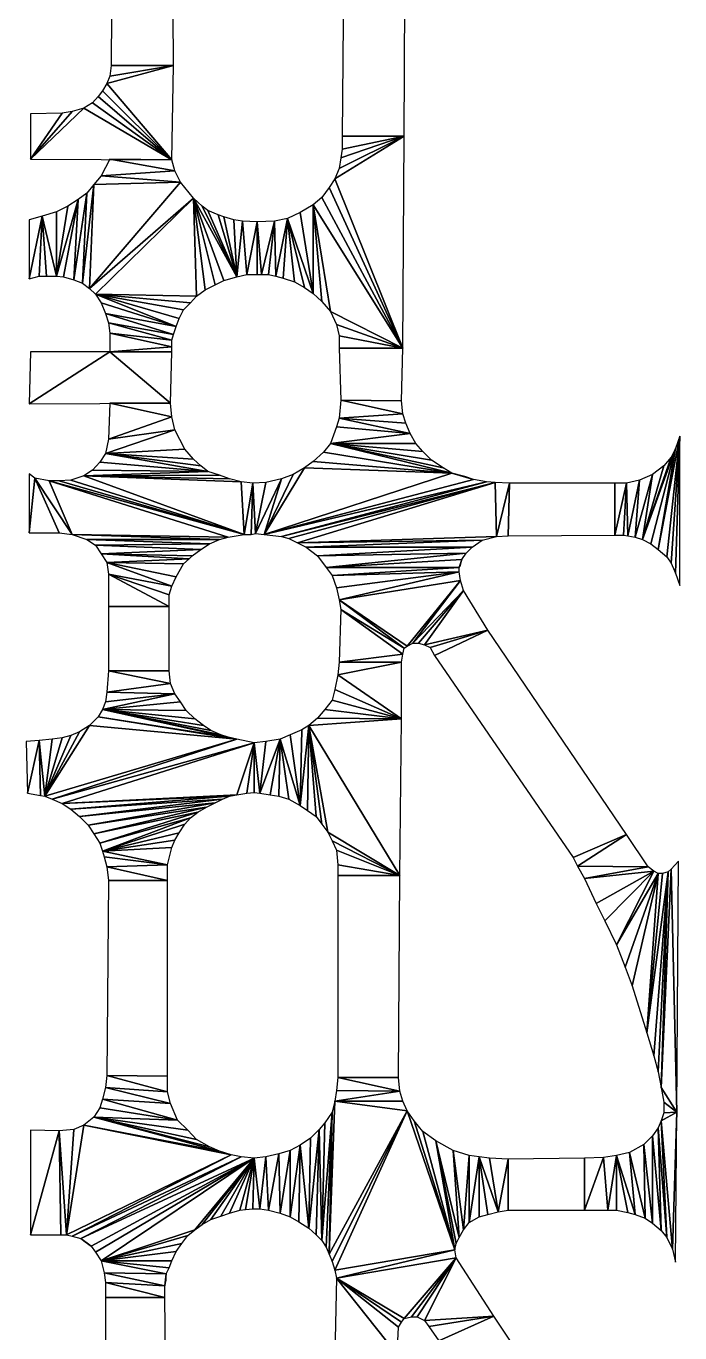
# Model space of a CAD drawing. Extents: x -35426929 to -35396731, y 11996534 to 12011444.
# Drawn here: x -35408964 to -35407703, y 12005783 to 12008304 of the extents above; entities that cross this region are included whole.
import ezdxf

# ---------------------------------------------------------------- set-up
doc = ezdxf.new("R2010")
doc.units = 0

msp = doc.modelspace()

# ---------------------------------------------------------------- linework, layer by layer
at = {"layer": 'mg_to_dxf', "color": 52}
for points in [[(-35408796.7, 12008749), (-35408799.48, 12008228.38), (-35408679.77, 12008228.38), (-35408682.55, 12008749)], [(-35408348.46, 12008757.35), (-35408354.03, 12008091.96), (-35408234.32, 12008091.96), (-35408231.53, 12008754.57)], [(-35408807.84, 12008193.58), (-35408807.84, 12008193.58), (-35408679.77, 12008228.38), (-35408802.27, 12008207.5)], [(-35408682.55, 12008046.02), (-35408682.55, 12008046.02), (-35408679.77, 12008228.38), (-35408807.84, 12008193.58)], [(-35408802.27, 12008207.5), (-35408802.27, 12008207.5), (-35408679.77, 12008228.38), (-35408799.48, 12008228.38)], [(-35408682.55, 12008046.02), (-35408682.55, 12008046.02), (-35408807.84, 12008193.58), (-35408816.19, 12008179.65)], [(-35408682.55, 12008046.02), (-35408682.55, 12008046.02), (-35408824.54, 12008168.52), (-35408835.68, 12008155.99)], [(-35408682.55, 12008046.02), (-35408682.55, 12008046.02), (-35408816.19, 12008179.65), (-35408824.54, 12008168.52)], [(-35408955.39, 12008047.41), (-35408955.39, 12008047.41), (-35408682.55, 12008046.02), (-35408852.38, 12008146.25)], [(-35408955.39, 12008047.41), (-35408955.39, 12008047.41), (-35408852.38, 12008146.25), (-35408874.65, 12008139.29)], [(-35408852.38, 12008146.25), (-35408852.38, 12008146.25), (-35408682.55, 12008046.02), (-35408835.68, 12008155.99)], [(-35408894.14, 12008136.5), (-35408894.14, 12008136.5), (-35408955.39, 12008047.41), (-35408874.65, 12008139.29)], [(-35408894.14, 12008136.5), (-35408894.14, 12008136.5), (-35408955.39, 12008135.11), (-35408955.39, 12008047.41)], [(-35408367.95, 12008009.83), (-35408367.95, 12008009.83), (-35408234.32, 12008091.96), (-35408359.6, 12008029.31)], [(-35408237.1, 12007682.7), (-35408237.1, 12007682.7), (-35408234.32, 12008091.96), (-35408367.95, 12008009.83)], [(-35408359.6, 12008029.31), (-35408359.6, 12008029.31), (-35408234.32, 12008091.96), (-35408356.82, 12008050.2)], [(-35408356.82, 12008050.2), (-35408356.82, 12008050.2), (-35408234.32, 12008091.96), (-35408354.03, 12008066.9)], [(-35408354.03, 12008066.9), (-35408354.03, 12008066.9), (-35408234.32, 12008091.96), (-35408354.03, 12008091.96)], [(-35408676.98, 12008025.14), (-35408676.98, 12008025.14), (-35408802.27, 12008047.41), (-35408818.97, 12008015.39)], [(-35408676.98, 12008025.14), (-35408676.98, 12008025.14), (-35408682.55, 12008046.02), (-35408802.27, 12008047.41)], [(-35408665.85, 12008002.87), (-35408665.85, 12008002.87), (-35408676.98, 12008025.14), (-35408818.97, 12008015.39)], [(-35408846.81, 12007981.99), (-35408846.81, 12007981.99), (-35408855.17, 12007807.98), (-35408832.89, 12007998.69)], [(-35408855.17, 12007807.98), (-35408855.17, 12007807.98), (-35408841.25, 12007798.24), (-35408832.89, 12007998.69)], [(-35408841.25, 12007798.24), (-35408841.25, 12007798.24), (-35408665.85, 12008002.87), (-35408832.89, 12007998.69)], [(-35408841.25, 12007798.24), (-35408841.25, 12007798.24), (-35408640.79, 12007972.24), (-35408665.85, 12008002.87)], [(-35408832.89, 12007998.69), (-35408832.89, 12007998.69), (-35408665.85, 12008002.87), (-35408818.97, 12008015.39)], [(-35408237.1, 12007682.7), (-35408237.1, 12007682.7), (-35408379.09, 12007993.12), (-35408393.01, 12007973.63)], [(-35408237.1, 12007682.7), (-35408237.1, 12007682.7), (-35408367.95, 12008009.83), (-35408379.09, 12007993.12)], [(-35408905.28, 12007821.9), (-35408905.28, 12007821.9), (-35408891.36, 12007820.51), (-35408863.52, 12007969.46)], [(-35408905.28, 12007821.9), (-35408905.28, 12007821.9), (-35408863.52, 12007969.46), (-35408883.01, 12007956.93)], [(-35408891.36, 12007820.51), (-35408891.36, 12007820.51), (-35408871.87, 12007814.94), (-35408863.52, 12007969.46)], [(-35408863.52, 12007969.46), (-35408863.52, 12007969.46), (-35408871.87, 12007814.94), (-35408846.81, 12007981.99)], [(-35408871.87, 12007814.94), (-35408871.87, 12007814.94), (-35408855.17, 12007807.98), (-35408846.81, 12007981.99)], [(-35408640.79, 12007972.24), (-35408640.79, 12007972.24), (-35408841.25, 12007798.24), (-35408830.11, 12007787.1)], [(-35408640.79, 12007972.24), (-35408640.79, 12007972.24), (-35408830.11, 12007787.1), (-35408635.22, 12007782.92)], [(-35408640.79, 12007972.24), (-35408640.79, 12007972.24), (-35408635.22, 12007782.92), (-35408618.52, 12007795.45)], [(-35408640.79, 12007972.24), (-35408640.79, 12007972.24), (-35408618.52, 12007795.45), (-35408599.03, 12007805.2)], [(-35408640.79, 12007972.24), (-35408640.79, 12007972.24), (-35408599.03, 12007805.2), (-35408582.33, 12007813.55)], [(-35408640.79, 12007972.24), (-35408640.79, 12007972.24), (-35408582.33, 12007813.55), (-35408557.27, 12007820.51)], [(-35408557.27, 12007820.51), (-35408557.27, 12007820.51), (-35408640.79, 12007972.24)], [(-35408624.09, 12007956.93), (-35408624.09, 12007956.93), (-35408640.79, 12007972.24), (-35408557.27, 12007820.51)], [(-35408237.1, 12007682.7), (-35408237.1, 12007682.7), (-35408393.01, 12007973.63), (-35408409.71, 12007959.71)], [(-35408905.28, 12007821.9), (-35408905.28, 12007821.9), (-35408905.28, 12007945.79), (-35408933.12, 12007937.44)], [(-35408905.28, 12007821.9), (-35408905.28, 12007821.9), (-35408883.01, 12007956.93), (-35408905.28, 12007945.79)], [(-35408557.27, 12007820.51), (-35408557.27, 12007820.51), (-35408612.95, 12007948.58), (-35408624.09, 12007956.93)], [(-35408557.27, 12007820.51), (-35408557.27, 12007820.51), (-35408593.46, 12007940.22), (-35408612.95, 12007948.58)], [(-35408409.71, 12007788.49), (-35408409.71, 12007788.49), (-35408434.77, 12007944.4), (-35408459.83, 12007933.26)], [(-35408409.71, 12007788.49), (-35408409.71, 12007788.49), (-35408409.71, 12007959.71), (-35408434.77, 12007944.4)], [(-35408393.01, 12007773.18), (-35408393.01, 12007773.18), (-35408409.71, 12007959.71), (-35408409.71, 12007788.49)], [(-35408376.3, 12007753.69), (-35408376.3, 12007753.69), (-35408409.71, 12007959.71), (-35408393.01, 12007773.18)], [(-35408237.1, 12007682.7), (-35408237.1, 12007682.7), (-35408409.71, 12007959.71), (-35408376.3, 12007753.69)], [(-35408933.12, 12007937.44), (-35408933.12, 12007937.44), (-35408958.18, 12007816.33), (-35408938.69, 12007821.9)], [(-35408933.12, 12007937.44), (-35408933.12, 12007937.44), (-35408958.18, 12007930.48), (-35408958.18, 12007816.33)], [(-35408924.77, 12007821.9), (-35408924.77, 12007821.9), (-35408933.12, 12007937.44), (-35408938.69, 12007821.9)], [(-35408905.28, 12007821.9), (-35408905.28, 12007821.9), (-35408933.12, 12007937.44), (-35408924.77, 12007821.9)], [(-35408557.27, 12007820.51), (-35408557.27, 12007820.51), (-35408582.33, 12007936.05), (-35408593.46, 12007940.22)], [(-35408557.27, 12007820.51), (-35408557.27, 12007820.51), (-35408562.84, 12007930.48), (-35408582.33, 12007936.05)], [(-35408557.27, 12007820.51), (-35408557.27, 12007820.51), (-35408546.13, 12007927.7), (-35408562.84, 12007930.48)], [(-35408557.27, 12007820.51), (-35408557.27, 12007820.51), (-35408537.78, 12007824.69), (-35408546.13, 12007927.7)], [(-35408537.78, 12007824.69), (-35408537.78, 12007824.69), (-35408518.29, 12007926.3), (-35408546.13, 12007927.7)], [(-35408537.78, 12007824.69), (-35408537.78, 12007824.69), (-35408518.29, 12007824.69), (-35408518.29, 12007926.3)], [(-35408484.88, 12007927.7), (-35408484.88, 12007927.7), (-35408518.29, 12007926.3), (-35408509.94, 12007824.69)], [(-35408509.94, 12007824.69), (-35408509.94, 12007824.69), (-35408518.29, 12007926.3), (-35408518.29, 12007824.69)], [(-35408496.02, 12007824.69), (-35408496.02, 12007824.69), (-35408484.88, 12007927.7), (-35408509.94, 12007824.69)], [(-35408482.1, 12007821.9), (-35408482.1, 12007821.9), (-35408484.88, 12007927.7), (-35408496.02, 12007824.69)], [(-35408459.83, 12007933.26), (-35408459.83, 12007933.26), (-35408484.88, 12007927.7), (-35408482.1, 12007821.9)], [(-35408459.83, 12007933.26), (-35408459.83, 12007933.26), (-35408482.1, 12007821.9), (-35408468.18, 12007817.73)], [(-35408459.83, 12007933.26), (-35408459.83, 12007933.26), (-35408468.18, 12007817.73), (-35408445.91, 12007810.77)], [(-35408459.83, 12007933.26), (-35408459.83, 12007933.26), (-35408445.91, 12007810.77), (-35408426.42, 12007799.63)], [(-35408409.71, 12007788.49), (-35408409.71, 12007788.49), (-35408459.83, 12007933.26), (-35408426.42, 12007799.63)], [(-35408818.97, 12007770.4), (-35408818.97, 12007770.4), (-35408674.2, 12007724.46), (-35408830.11, 12007787.1)], [(-35408674.2, 12007724.46), (-35408674.2, 12007724.46), (-35408668.63, 12007739.77), (-35408830.11, 12007787.1)], [(-35408668.63, 12007739.77), (-35408668.63, 12007739.77), (-35408660.28, 12007756.48), (-35408830.11, 12007787.1)], [(-35408660.28, 12007756.48), (-35408660.28, 12007756.48), (-35408646.36, 12007770.4), (-35408830.11, 12007787.1)], [(-35408646.36, 12007770.4), (-35408646.36, 12007770.4), (-35408635.22, 12007782.92), (-35408830.11, 12007787.1)], [(-35408810.62, 12007749.52), (-35408810.62, 12007749.52), (-35408674.2, 12007724.46), (-35408818.97, 12007770.4)], [(-35408679.77, 12007709.15), (-35408679.77, 12007709.15), (-35408674.2, 12007724.46), (-35408810.62, 12007749.52)], [(-35408679.77, 12007709.15), (-35408679.77, 12007709.15), (-35408810.62, 12007749.52), (-35408805.05, 12007731.42)], [(-35408237.1, 12007682.7), (-35408237.1, 12007682.7), (-35408376.3, 12007753.69), (-35408365.17, 12007728.63)], [(-35408805.05, 12007731.42), (-35408805.05, 12007731.42), (-35408802.27, 12007711.93), (-35408682.55, 12007698.01)], [(-35408679.77, 12007709.15), (-35408679.77, 12007709.15), (-35408805.05, 12007731.42), (-35408682.55, 12007698.01)], [(-35408359.6, 12007706.36), (-35408359.6, 12007706.36), (-35408237.1, 12007682.7), (-35408365.17, 12007728.63)], [(-35408802.27, 12007711.93), (-35408802.27, 12007711.93), (-35408802.27, 12007675.74), (-35408682.55, 12007685.48)], [(-35408682.55, 12007698.01), (-35408682.55, 12007698.01), (-35408802.27, 12007711.93), (-35408682.55, 12007685.48)], [(-35408359.6, 12007706.36), (-35408359.6, 12007706.36), (-35408359.6, 12007682.7), (-35408237.1, 12007682.7)], [(-35408802.27, 12007675.74), (-35408802.27, 12007675.74), (-35408958.18, 12007575.51), (-35408685.34, 12007576.9)], [(-35408802.27, 12007675.74), (-35408802.27, 12007675.74), (-35408955.39, 12007675.74), (-35408958.18, 12007575.51)], [(-35408682.55, 12007685.48), (-35408682.55, 12007685.48), (-35408802.27, 12007675.74), (-35408682.55, 12007675.74)], [(-35408802.27, 12007675.74), (-35408802.27, 12007675.74), (-35408685.34, 12007576.9), (-35408682.55, 12007675.74)], [(-35408359.6, 12007682.7), (-35408356.82, 12007582.47), (-35408239.89, 12007581.08), (-35408237.1, 12007682.7)], [(-35408682.55, 12007550.45), (-35408682.55, 12007550.45), (-35408802.27, 12007576.9), (-35408805.05, 12007507.3)], [(-35408682.55, 12007550.45), (-35408682.55, 12007550.45), (-35408685.34, 12007576.9), (-35408802.27, 12007576.9)], [(-35408237.1, 12007556.02), (-35408237.1, 12007556.02), (-35408356.82, 12007582.47), (-35408359.6, 12007547.67)], [(-35408237.1, 12007556.02), (-35408237.1, 12007556.02), (-35408239.89, 12007581.08), (-35408356.82, 12007582.47)], [(-35408676.98, 12007525.4), (-35408676.98, 12007525.4), (-35408682.55, 12007550.45), (-35408805.05, 12007507.3)], [(-35408223.18, 12007518.44), (-35408223.18, 12007518.44), (-35408359.6, 12007547.67), (-35408365.17, 12007530.97)], [(-35408231.53, 12007537.93), (-35408231.53, 12007537.93), (-35408237.1, 12007556.02), (-35408359.6, 12007547.67)], [(-35408223.18, 12007518.44), (-35408223.18, 12007518.44), (-35408231.53, 12007537.93), (-35408359.6, 12007547.67)], [(-35408676.98, 12007525.4), (-35408676.98, 12007525.4), (-35408805.05, 12007507.3), (-35408810.62, 12007479.46)], [(-35408657.5, 12007487.81), (-35408657.5, 12007487.81), (-35408676.98, 12007525.4), (-35408810.62, 12007479.46)], [(-35408223.18, 12007518.44), (-35408223.18, 12007518.44), (-35408365.17, 12007530.97), (-35408376.3, 12007498.95)], [(-35408212.04, 12007498.95), (-35408212.04, 12007498.95), (-35408223.18, 12007518.44), (-35408376.3, 12007498.95)], [(-35407702.56, 12007512.87), (-35407702.56, 12007512.87), (-35407744.32, 12007294.32), (-35407727.62, 12007280.4)], [(-35407702.56, 12007512.87), (-35407702.56, 12007512.87), (-35407710.91, 12007489.2), (-35407744.32, 12007294.32)], [(-35407702.56, 12007512.87), (-35407702.56, 12007512.87), (-35407727.62, 12007280.4), (-35407719.26, 12007267.87)], [(-35407710.91, 12007248.38), (-35407710.91, 12007248.38), (-35407702.56, 12007512.87), (-35407719.26, 12007267.87)], [(-35407710.91, 12007248.38), (-35407710.91, 12007248.38), (-35407702.56, 12007224.72), (-35407702.56, 12007512.87)], [(-35408640.79, 12007468.32), (-35408640.79, 12007468.32), (-35408657.5, 12007487.81), (-35408810.62, 12007479.46)], [(-35408142.44, 12007441.88), (-35408142.44, 12007441.88), (-35408376.3, 12007498.95), (-35408390.23, 12007482.24)], [(-35408198.12, 12007483.64), (-35408198.12, 12007483.64), (-35408212.04, 12007498.95), (-35408376.3, 12007498.95)], [(-35408181.42, 12007466.93), (-35408181.42, 12007466.93), (-35408198.12, 12007483.64), (-35408376.3, 12007498.95)], [(-35408159.15, 12007451.62), (-35408159.15, 12007451.62), (-35408181.42, 12007466.93), (-35408376.3, 12007498.95)], [(-35408142.44, 12007441.88), (-35408142.44, 12007441.88), (-35408159.15, 12007451.62), (-35408376.3, 12007498.95)], [(-35407710.91, 12007489.2), (-35407710.91, 12007489.2), (-35407774.95, 12007313.81), (-35407758.24, 12007305.46)], [(-35407710.91, 12007489.2), (-35407710.91, 12007489.2), (-35407719.26, 12007472.5), (-35407774.95, 12007313.81)], [(-35407710.91, 12007489.2), (-35407710.91, 12007489.2), (-35407758.24, 12007305.46), (-35407744.32, 12007294.32)], [(-35408612.95, 12007444.66), (-35408612.95, 12007444.66), (-35408821.76, 12007462.76), (-35408835.68, 12007447.44)], [(-35408612.95, 12007444.66), (-35408612.95, 12007444.66), (-35408810.62, 12007479.46), (-35408821.76, 12007462.76)], [(-35408626.87, 12007455.8), (-35408626.87, 12007455.8), (-35408640.79, 12007468.32), (-35408810.62, 12007479.46)], [(-35408612.95, 12007444.66), (-35408612.95, 12007444.66), (-35408626.87, 12007455.8), (-35408810.62, 12007479.46)], [(-35408426.42, 12007451.62), (-35408426.42, 12007451.62), (-35408142.44, 12007441.88), (-35408409.71, 12007464.15)], [(-35408142.44, 12007441.88), (-35408142.44, 12007441.88), (-35408390.23, 12007482.24), (-35408409.71, 12007464.15)], [(-35407719.26, 12007472.5), (-35407719.26, 12007472.5), (-35407733.18, 12007455.8), (-35407774.95, 12007313.81)], [(-35408947.04, 12007432.13), (-35408947.04, 12007432.13), (-35408958.18, 12007440.48), (-35408958.18, 12007326.34)], [(-35408835.68, 12007447.44), (-35408835.68, 12007447.44), (-35408852.38, 12007436.31), (-35408612.95, 12007444.66)], [(-35408590.68, 12007437.7), (-35408590.68, 12007437.7), (-35408612.95, 12007444.66), (-35408852.38, 12007436.31)], [(-35408571.19, 12007430.74), (-35408571.19, 12007430.74), (-35408590.68, 12007437.7), (-35408852.38, 12007436.31)], [(-35408504.37, 12007323.55), (-35408504.37, 12007323.55), (-35408142.44, 12007441.88), (-35408426.42, 12007451.62)], [(-35408504.37, 12007323.55), (-35408504.37, 12007323.55), (-35408426.42, 12007451.62), (-35408448.69, 12007439.09)], [(-35408100.68, 12007429.35), (-35408100.68, 12007429.35), (-35408142.44, 12007441.88), (-35408504.37, 12007323.55)], [(-35408504.37, 12007323.55), (-35408504.37, 12007323.55), (-35408448.69, 12007439.09), (-35408470.96, 12007430.74)], [(-35408100.68, 12007429.35), (-35408100.68, 12007429.35), (-35408117.39, 12007434.92), (-35408142.44, 12007441.88)], [(-35407755.46, 12007439.09), (-35407755.46, 12007439.09), (-35407780.51, 12007427.95), (-35407788.87, 12007317.98)], [(-35407774.95, 12007313.81), (-35407774.95, 12007313.81), (-35407755.46, 12007439.09), (-35407788.87, 12007317.98)], [(-35407733.18, 12007455.8), (-35407733.18, 12007455.8), (-35407755.46, 12007439.09), (-35407774.95, 12007313.81)], [(-35408947.04, 12007432.13), (-35408947.04, 12007432.13), (-35408958.18, 12007326.34), (-35408899.71, 12007326.34)], [(-35408874.65, 12007323.55), (-35408874.65, 12007323.55), (-35408947.04, 12007432.13), (-35408899.71, 12007326.34)], [(-35408874.65, 12007323.55), (-35408874.65, 12007323.55), (-35408919.2, 12007426.56), (-35408947.04, 12007432.13)], [(-35408919.2, 12007426.56), (-35408919.2, 12007426.56), (-35408543.35, 12007323.55), (-35408899.71, 12007426.56)], [(-35408573.97, 12007317.98), (-35408573.97, 12007317.98), (-35408919.2, 12007426.56), (-35408874.65, 12007323.55)], [(-35408573.97, 12007317.98), (-35408573.97, 12007317.98), (-35408543.35, 12007323.55), (-35408919.2, 12007426.56)], [(-35408543.35, 12007323.55), (-35408543.35, 12007323.55), (-35408877.44, 12007427.95), (-35408899.71, 12007426.56)], [(-35408543.35, 12007323.55), (-35408543.35, 12007323.55), (-35408852.38, 12007436.31), (-35408877.44, 12007427.95)], [(-35408548.92, 12007425.17), (-35408548.92, 12007425.17), (-35408571.19, 12007430.74), (-35408852.38, 12007436.31)], [(-35408852.38, 12007436.31), (-35408852.38, 12007436.31), (-35408543.35, 12007323.55), (-35408548.92, 12007425.17)], [(-35408543.35, 12007323.55), (-35408543.35, 12007323.55), (-35408526.64, 12007422.39), (-35408548.92, 12007425.17)], [(-35408543.35, 12007323.55), (-35408543.35, 12007323.55), (-35408529.43, 12007323.55), (-35408526.64, 12007422.39)], [(-35408521.08, 12007324.94), (-35408521.08, 12007324.94), (-35408526.64, 12007422.39), (-35408529.43, 12007323.55)], [(-35408501.59, 12007423.78), (-35408501.59, 12007423.78), (-35408526.64, 12007422.39), (-35408521.08, 12007324.94)], [(-35408521.08, 12007324.94), (-35408521.08, 12007324.94), (-35408470.96, 12007430.74), (-35408501.59, 12007423.78)], [(-35408504.37, 12007323.55), (-35408504.37, 12007323.55), (-35408470.96, 12007430.74), (-35408521.08, 12007324.94)], [(-35408075.63, 12007425.17), (-35408075.63, 12007425.17), (-35408100.68, 12007429.35), (-35408504.37, 12007323.55)], [(-35408075.63, 12007425.17), (-35408075.63, 12007425.17), (-35408504.37, 12007323.55), (-35408470.96, 12007319.38)], [(-35408058.92, 12007423.78), (-35408058.92, 12007423.78), (-35408075.63, 12007425.17), (-35408470.96, 12007319.38)], [(-35408058.92, 12007423.78), (-35408058.92, 12007423.78), (-35408470.96, 12007319.38), (-35408457.04, 12007315.2)], [(-35408440.34, 12007306.85), (-35408440.34, 12007306.85), (-35408058.92, 12007423.78), (-35408457.04, 12007315.2)], [(-35408440.34, 12007306.85), (-35408440.34, 12007306.85), (-35408056.14, 12007319.38), (-35408058.92, 12007423.78)], [(-35408056.14, 12007319.38), (-35408056.14, 12007319.38), (-35408031.08, 12007422.39), (-35408058.92, 12007423.78)], [(-35408056.14, 12007319.38), (-35408056.14, 12007319.38), (-35408033.86, 12007320.77), (-35408031.08, 12007422.39)], [(-35408033.86, 12007320.77), (-35407827.84, 12007322.16), (-35407827.84, 12007422.39), (-35408031.08, 12007422.39)], [(-35407805.57, 12007422.39), (-35407805.57, 12007422.39), (-35407827.84, 12007322.16), (-35407811.14, 12007322.16)], [(-35407805.57, 12007422.39), (-35407805.57, 12007422.39), (-35407827.84, 12007422.39), (-35407827.84, 12007322.16)], [(-35407802.79, 12007320.77), (-35407802.79, 12007320.77), (-35407805.57, 12007422.39), (-35407811.14, 12007322.16)], [(-35407780.51, 12007427.95), (-35407780.51, 12007427.95), (-35407805.57, 12007422.39), (-35407802.79, 12007320.77)], [(-35407788.87, 12007317.98), (-35407788.87, 12007317.98), (-35407780.51, 12007427.95), (-35407802.79, 12007320.77)], [(-35408590.68, 12007313.81), (-35408590.68, 12007313.81), (-35408874.65, 12007323.55), (-35408846.81, 12007313.81)], [(-35408590.68, 12007313.81), (-35408590.68, 12007313.81), (-35408573.97, 12007317.98), (-35408874.65, 12007323.55)], [(-35408610.17, 12007305.46), (-35408610.17, 12007305.46), (-35408846.81, 12007313.81), (-35408830.11, 12007302.67)], [(-35408610.17, 12007305.46), (-35408610.17, 12007305.46), (-35408590.68, 12007313.81), (-35408846.81, 12007313.81)], [(-35408083.98, 12007312.42), (-35408083.98, 12007312.42), (-35408056.14, 12007319.38), (-35408440.34, 12007306.85)], [(-35408083.98, 12007312.42), (-35408083.98, 12007312.42), (-35408440.34, 12007306.85), (-35408423.63, 12007298.5)], [(-35408103.47, 12007298.5), (-35408103.47, 12007298.5), (-35408083.98, 12007312.42), (-35408423.63, 12007298.5)], [(-35408626.87, 12007294.32), (-35408626.87, 12007294.32), (-35408610.17, 12007305.46), (-35408830.11, 12007302.67)], [(-35408626.87, 12007294.32), (-35408626.87, 12007294.32), (-35408830.11, 12007302.67), (-35408818.97, 12007285.97)], [(-35408643.58, 12007281.79), (-35408643.58, 12007281.79), (-35408626.87, 12007294.32), (-35408818.97, 12007285.97)], [(-35408649.14, 12007276.22), (-35408649.14, 12007276.22), (-35408818.97, 12007285.97), (-35408807.84, 12007269.26)], [(-35408818.97, 12007285.97), (-35408818.97, 12007285.97), (-35408649.14, 12007276.22), (-35408643.58, 12007281.79)], [(-35408103.47, 12007298.5), (-35408103.47, 12007298.5), (-35408423.63, 12007298.5), (-35408401.36, 12007281.79)], [(-35408114.6, 12007287.36), (-35408114.6, 12007287.36), (-35408103.47, 12007298.5), (-35408401.36, 12007281.79)], [(-35408114.6, 12007287.36), (-35408114.6, 12007287.36), (-35408401.36, 12007281.79), (-35408384.66, 12007259.52)], [(-35408122.95, 12007274.83), (-35408122.95, 12007274.83), (-35408114.6, 12007287.36), (-35408384.66, 12007259.52)], [(-35408660.28, 12007266.48), (-35408660.28, 12007266.48), (-35408649.14, 12007276.22), (-35408807.84, 12007269.26)], [(-35408807.84, 12007269.26), (-35408807.84, 12007269.26), (-35408805.05, 12007246.99), (-35408682.55, 12007223.33)], [(-35408807.84, 12007269.26), (-35408807.84, 12007269.26), (-35408682.55, 12007223.33), (-35408674.2, 12007241.42)], [(-35408660.28, 12007266.48), (-35408660.28, 12007266.48), (-35408807.84, 12007269.26), (-35408674.2, 12007241.42)], [(-35408384.66, 12007259.52), (-35408384.66, 12007259.52), (-35408128.52, 12007259.52), (-35408122.95, 12007274.83)], [(-35408122.95, 12007274.83), (-35408122.95, 12007274.83), (-35408128.52, 12007259.52), (-35408125.74, 12007263.69)], [(-35408805.05, 12007246.99), (-35408805.05, 12007246.99), (-35408688.12, 12007184.35), (-35408688.12, 12007206.62)], [(-35408805.05, 12007246.99), (-35408805.05, 12007246.99), (-35408805.05, 12007184.35), (-35408688.12, 12007184.35)], [(-35408682.55, 12007223.33), (-35408682.55, 12007223.33), (-35408805.05, 12007246.99), (-35408688.12, 12007206.62)], [(-35408384.66, 12007259.52), (-35408384.66, 12007259.52), (-35408373.52, 12007244.21), (-35408128.52, 12007259.52)], [(-35408128.52, 12007251.17), (-35408128.52, 12007251.17), (-35408128.52, 12007259.52), (-35408373.52, 12007244.21)], [(-35408365.17, 12007220.54), (-35408365.17, 12007220.54), (-35408128.52, 12007251.17), (-35408373.52, 12007244.21)], [(-35408365.17, 12007220.54), (-35408365.17, 12007220.54), (-35408359.6, 12007196.88), (-35408128.52, 12007251.17)], [(-35408125.74, 12007234.46), (-35408125.74, 12007234.46), (-35408128.52, 12007251.17), (-35408359.6, 12007196.88)], [(-35408125.74, 12007234.46), (-35408125.74, 12007234.46), (-35408359.6, 12007196.88), (-35408228.75, 12007107.79)], [(-35408217.61, 12007113.35), (-35408217.61, 12007113.35), (-35408125.74, 12007234.46), (-35408228.75, 12007107.79)], [(-35408120.17, 12007214.97), (-35408120.17, 12007214.97), (-35408125.74, 12007234.46), (-35408217.61, 12007113.35)], [(-35408206.48, 12007113.35), (-35408206.48, 12007113.35), (-35408120.17, 12007214.97), (-35408217.61, 12007113.35)], [(-35408195.34, 12007110.57), (-35408195.34, 12007110.57), (-35408120.17, 12007214.97), (-35408206.48, 12007113.35)], [(-35408072.84, 12007138.41), (-35408072.84, 12007138.41), (-35408120.17, 12007214.97), (-35408195.34, 12007110.57)], [(-35408805.05, 12007184.35), (-35408805.05, 12007060.46), (-35408688.12, 12007060.46), (-35408688.12, 12007184.35)], [(-35408359.6, 12007196.88), (-35408359.6, 12007196.88), (-35408356.82, 12007178.78), (-35408234.32, 12007103.61)], [(-35408228.75, 12007107.79), (-35408228.75, 12007107.79), (-35408359.6, 12007196.88), (-35408234.32, 12007103.61)], [(-35408356.82, 12007178.78), (-35408356.82, 12007178.78), (-35408359.6, 12007077.16), (-35408237.1, 12007092.47)], [(-35408234.32, 12007103.61), (-35408234.32, 12007103.61), (-35408356.82, 12007178.78), (-35408237.1, 12007092.47)], [(-35408184.2, 12007105), (-35408184.2, 12007105), (-35408072.84, 12007138.41), (-35408195.34, 12007110.57)], [(-35408184.2, 12007105), (-35408184.2, 12007105), (-35408175.85, 12007089.69), (-35408072.84, 12007138.41)], [(-35407805.57, 12006744.47), (-35408072.84, 12007138.41), (-35408175.85, 12007089.69), (-35407908.58, 12006699.92)], [(-35408237.1, 12007092.47), (-35408237.1, 12007092.47), (-35408359.6, 12007077.16), (-35408239.89, 12007077.16)], [(-35408685.34, 12007035.4), (-35408685.34, 12007035.4), (-35408805.05, 12007060.46), (-35408807.84, 12007018.7)], [(-35408685.34, 12007035.4), (-35408685.34, 12007035.4), (-35408688.12, 12007060.46), (-35408805.05, 12007060.46)], [(-35408239.89, 12006967.19), (-35408239.89, 12006967.19), (-35408239.89, 12007077.16), (-35408362.38, 12007052.11)], [(-35408362.38, 12007052.11), (-35408362.38, 12007052.11), (-35408239.89, 12007077.16), (-35408359.6, 12007077.16)], [(-35408676.98, 12007015.91), (-35408676.98, 12007015.91), (-35408685.34, 12007035.4), (-35408807.84, 12007018.7)], [(-35408239.89, 12006967.19), (-35408239.89, 12006967.19), (-35408362.38, 12007052.11), (-35408367.95, 12007024.26)], [(-35408816.19, 12006985.29), (-35408816.19, 12006985.29), (-35408676.98, 12007015.91), (-35408810.62, 12007000.6)], [(-35408816.19, 12006985.29), (-35408816.19, 12006985.29), (-35408665.85, 12007000.6), (-35408676.98, 12007015.91)], [(-35408676.98, 12007015.91), (-35408676.98, 12007015.91), (-35408807.84, 12007018.7), (-35408810.62, 12007000.6)], [(-35408239.89, 12006967.19), (-35408239.89, 12006967.19), (-35408367.95, 12007024.26), (-35408373.52, 12007003.38)], [(-35408573.97, 12006932.39), (-35408573.97, 12006932.39), (-35408816.19, 12006985.29), (-35408824.54, 12006971.37)], [(-35408654.71, 12006983.9), (-35408654.71, 12006983.9), (-35408665.85, 12007000.6), (-35408816.19, 12006985.29)], [(-35408638.01, 12006967.19), (-35408638.01, 12006967.19), (-35408654.71, 12006983.9), (-35408816.19, 12006985.29)], [(-35408621.3, 12006954.66), (-35408621.3, 12006954.66), (-35408638.01, 12006967.19), (-35408816.19, 12006985.29)], [(-35408607.38, 12006944.92), (-35408607.38, 12006944.92), (-35408621.3, 12006954.66), (-35408816.19, 12006985.29)], [(-35408587.89, 12006936.57), (-35408587.89, 12006936.57), (-35408607.38, 12006944.92), (-35408816.19, 12006985.29)], [(-35408573.97, 12006932.39), (-35408573.97, 12006932.39), (-35408587.89, 12006936.57), (-35408816.19, 12006985.29)], [(-35408387.44, 12006985.29), (-35408387.44, 12006985.29), (-35408401.36, 12006968.58), (-35408239.89, 12006967.19)], [(-35408387.44, 12006985.29), (-35408387.44, 12006985.29), (-35408239.89, 12006967.19), (-35408373.52, 12007003.38)], [(-35408841.25, 12006954.66), (-35408841.25, 12006954.66), (-35408557.27, 12006928.21), (-35408824.54, 12006971.37)], [(-35408557.27, 12006928.21), (-35408557.27, 12006928.21), (-35408573.97, 12006932.39), (-35408824.54, 12006971.37)], [(-35408418.07, 12006954.66), (-35408418.07, 12006954.66), (-35408239.89, 12006967.19), (-35408401.36, 12006968.58)], [(-35408242.67, 12006665.12), (-35408242.67, 12006665.12), (-35408239.89, 12006967.19), (-35408418.07, 12006954.66)], [(-35408927.55, 12006818.24), (-35408927.55, 12006818.24), (-35408557.27, 12006928.21), (-35408841.25, 12006954.66)], [(-35408927.55, 12006818.24), (-35408927.55, 12006818.24), (-35408841.25, 12006954.66), (-35408860.73, 12006942.13)], [(-35408927.55, 12006818.24), (-35408927.55, 12006818.24), (-35408860.73, 12006942.13), (-35408877.44, 12006935.17)], [(-35408927.55, 12006818.24), (-35408927.55, 12006818.24), (-35408877.44, 12006935.17), (-35408894.14, 12006931)], [(-35408434.77, 12006800.15), (-35408434.77, 12006800.15), (-35408454.26, 12006936.57), (-35408473.75, 12006928.21)], [(-35408434.77, 12006800.15), (-35408434.77, 12006800.15), (-35408431.99, 12006946.31), (-35408454.26, 12006936.57)], [(-35408434.77, 12006800.15), (-35408434.77, 12006800.15), (-35408418.07, 12006954.66), (-35408431.99, 12006946.31)], [(-35408418.07, 12006954.66), (-35408418.07, 12006954.66), (-35408434.77, 12006800.15), (-35408420.85, 12006790.4)], [(-35408418.07, 12006954.66), (-35408418.07, 12006954.66), (-35408420.85, 12006790.4), (-35408404.15, 12006779.27)], [(-35408381.87, 12006748.64), (-35408381.87, 12006748.64), (-35408418.07, 12006954.66), (-35408393.01, 12006763.95)], [(-35408393.01, 12006763.95), (-35408393.01, 12006763.95), (-35408418.07, 12006954.66), (-35408404.15, 12006779.27)], [(-35408242.67, 12006665.12), (-35408242.67, 12006665.12), (-35408418.07, 12006954.66), (-35408381.87, 12006748.64)], [(-35408938.69, 12006925.43), (-35408938.69, 12006925.43), (-35408963.74, 12006924.04), (-35408960.96, 12006823.81)], [(-35408938.69, 12006925.43), (-35408938.69, 12006925.43), (-35408960.96, 12006823.81), (-35408935.9, 12006819.64)], [(-35408927.55, 12006818.24), (-35408927.55, 12006818.24), (-35408913.63, 12006928.21), (-35408938.69, 12006925.43)], [(-35408927.55, 12006818.24), (-35408927.55, 12006818.24), (-35408938.69, 12006925.43), (-35408935.9, 12006819.64)], [(-35408927.55, 12006818.24), (-35408927.55, 12006818.24), (-35408894.14, 12006931), (-35408913.63, 12006928.21)], [(-35408913.63, 12006812.67), (-35408913.63, 12006812.67), (-35408557.27, 12006928.21), (-35408927.55, 12006818.24)], [(-35408913.63, 12006812.67), (-35408913.63, 12006812.67), (-35408523.86, 12006921.25), (-35408557.27, 12006928.21)], [(-35408894.14, 12006804.32), (-35408894.14, 12006804.32), (-35408523.86, 12006921.25), (-35408913.63, 12006812.67)], [(-35408557.27, 12006821.03), (-35408557.27, 12006821.03), (-35408523.86, 12006921.25), (-35408894.14, 12006804.32)], [(-35408557.27, 12006821.03), (-35408557.27, 12006821.03), (-35408537.78, 12006823.81), (-35408523.86, 12006921.25)], [(-35408537.78, 12006823.81), (-35408537.78, 12006823.81), (-35408523.86, 12006825.2), (-35408523.86, 12006921.25)], [(-35408501.59, 12006924.04), (-35408501.59, 12006924.04), (-35408523.86, 12006921.25), (-35408512.72, 12006823.81)], [(-35408512.72, 12006823.81), (-35408512.72, 12006823.81), (-35408523.86, 12006921.25), (-35408523.86, 12006825.2)], [(-35408473.75, 12006928.21), (-35408473.75, 12006928.21), (-35408512.72, 12006823.81), (-35408493.24, 12006821.03)], [(-35408473.75, 12006928.21), (-35408473.75, 12006928.21), (-35408501.59, 12006924.04), (-35408512.72, 12006823.81)], [(-35408473.75, 12006928.21), (-35408473.75, 12006928.21), (-35408493.24, 12006821.03), (-35408476.53, 12006818.24)], [(-35408473.75, 12006928.21), (-35408473.75, 12006928.21), (-35408476.53, 12006818.24), (-35408457.04, 12006812.67)], [(-35408473.75, 12006928.21), (-35408473.75, 12006928.21), (-35408457.04, 12006812.67), (-35408434.77, 12006800.15)], [(-35408571.19, 12006818.24), (-35408571.19, 12006818.24), (-35408557.27, 12006821.03), (-35408894.14, 12006804.32)], [(-35408571.19, 12006818.24), (-35408571.19, 12006818.24), (-35408894.14, 12006804.32), (-35408877.44, 12006793.19)], [(-35408585.11, 12006812.67), (-35408585.11, 12006812.67), (-35408571.19, 12006818.24), (-35408877.44, 12006793.19)], [(-35408585.11, 12006812.67), (-35408585.11, 12006812.67), (-35408877.44, 12006793.19), (-35408860.73, 12006779.27)], [(-35408599.03, 12006805.71), (-35408599.03, 12006805.71), (-35408585.11, 12006812.67), (-35408860.73, 12006779.27)], [(-35408599.03, 12006805.71), (-35408599.03, 12006805.71), (-35408860.73, 12006779.27), (-35408844.03, 12006762.56)], [(-35408615.74, 12006797.36), (-35408615.74, 12006797.36), (-35408599.03, 12006805.71), (-35408844.03, 12006762.56)], [(-35408615.74, 12006797.36), (-35408615.74, 12006797.36), (-35408844.03, 12006762.56), (-35408832.89, 12006745.86)], [(-35408632.44, 12006787.62), (-35408632.44, 12006787.62), (-35408615.74, 12006797.36), (-35408832.89, 12006745.86)], [(-35408632.44, 12006787.62), (-35408632.44, 12006787.62), (-35408832.89, 12006745.86), (-35408821.76, 12006727.76)], [(-35408646.36, 12006776.48), (-35408646.36, 12006776.48), (-35408632.44, 12006787.62), (-35408821.76, 12006727.76)], [(-35408646.36, 12006776.48), (-35408646.36, 12006776.48), (-35408821.76, 12006727.76), (-35408816.19, 12006712.45)], [(-35408657.5, 12006763.95), (-35408657.5, 12006763.95), (-35408646.36, 12006776.48), (-35408816.19, 12006712.45)], [(-35408657.5, 12006763.95), (-35408657.5, 12006763.95), (-35408816.19, 12006712.45), (-35408668.63, 12006747.25)], [(-35408816.19, 12006712.45), (-35408816.19, 12006712.45), (-35408676.98, 12006733.33), (-35408668.63, 12006747.25)], [(-35408816.19, 12006712.45), (-35408816.19, 12006712.45), (-35408682.55, 12006719.41), (-35408676.98, 12006733.33)], [(-35408242.67, 12006665.12), (-35408242.67, 12006665.12), (-35408381.87, 12006748.64), (-35408373.52, 12006731.94)], [(-35408242.67, 12006665.12), (-35408242.67, 12006665.12), (-35408373.52, 12006731.94), (-35408365.17, 12006713.84)], [(-35407900.23, 12006683.22), (-35407900.23, 12006683.22), (-35407805.57, 12006744.47), (-35407908.58, 12006699.92)], [(-35407763.81, 12006681.82), (-35407763.81, 12006681.82), (-35407805.57, 12006744.47), (-35407900.23, 12006683.22)], [(-35408816.19, 12006712.45), (-35408816.19, 12006712.45), (-35408690.91, 12006686), (-35408682.55, 12006719.41)], [(-35408816.19, 12006712.45), (-35408816.19, 12006712.45), (-35408813.4, 12006701.31), (-35408690.91, 12006686)], [(-35408362.38, 12006686), (-35408362.38, 12006686), (-35408242.67, 12006665.12), (-35408365.17, 12006713.84)], [(-35408690.91, 12006686), (-35408690.91, 12006686), (-35408813.4, 12006701.31), (-35408807.84, 12006681.82)], [(-35408807.84, 12006681.82), (-35408807.84, 12006681.82), (-35408690.91, 12006655.37), (-35408690.91, 12006686)], [(-35408807.84, 12006681.82), (-35408807.84, 12006681.82), (-35408805.05, 12006655.37), (-35408690.91, 12006655.37)], [(-35408362.38, 12006686), (-35408362.38, 12006686), (-35408362.38, 12006665.12), (-35408242.67, 12006665.12)], [(-35407886.31, 12006659.55), (-35407886.31, 12006659.55), (-35407763.81, 12006681.82), (-35407900.23, 12006683.22)], [(-35407752.67, 12006673.47), (-35407752.67, 12006673.47), (-35407763.81, 12006681.82), (-35407886.31, 12006659.55)], [(-35407719.26, 12006677.65), (-35407719.26, 12006677.65), (-35407708.13, 12006208.53), (-35407705.34, 12006692.96)], [(-35408805.05, 12006655.37), (-35408807.84, 12006279.52), (-35408690.91, 12006278.13), (-35408690.91, 12006655.37)], [(-35408362.38, 12006665.12), (-35408362.38, 12006275.35), (-35408245.45, 12006275.35), (-35408242.67, 12006665.12)], [(-35407752.67, 12006673.47), (-35407752.67, 12006673.47), (-35407886.31, 12006659.55), (-35407864.04, 12006610.83)], [(-35407847.33, 12006577.42), (-35407847.33, 12006577.42), (-35407752.67, 12006673.47), (-35407864.04, 12006610.83)], [(-35407825.06, 12006531.48), (-35407825.06, 12006531.48), (-35407752.67, 12006673.47), (-35407847.33, 12006577.42)], [(-35407825.06, 12006531.48), (-35407825.06, 12006531.48), (-35407744.32, 12006669.3), (-35407752.67, 12006673.47)], [(-35407825.06, 12006531.48), (-35407825.06, 12006531.48), (-35407808.35, 12006488.33), (-35407744.32, 12006669.3)], [(-35407808.35, 12006488.33), (-35407808.35, 12006488.33), (-35407794.43, 12006452.14), (-35407744.32, 12006669.3)], [(-35407794.43, 12006452.14), (-35407794.43, 12006452.14), (-35407766.59, 12006361.66), (-35407744.32, 12006669.3)], [(-35407766.59, 12006361.66), (-35407766.59, 12006361.66), (-35407724.83, 12006672.08), (-35407735.97, 12006669.3)], [(-35407724.83, 12006672.08), (-35407724.83, 12006672.08), (-35407766.59, 12006361.66), (-35407752.67, 12006317.11)], [(-35407744.32, 12006669.3), (-35407744.32, 12006669.3), (-35407766.59, 12006361.66), (-35407735.97, 12006669.3)], [(-35407752.67, 12006317.11), (-35407752.67, 12006317.11), (-35407744.32, 12006286.49), (-35407724.83, 12006672.08)], [(-35407744.32, 12006286.49), (-35407744.32, 12006286.49), (-35407738.75, 12006255.86), (-35407724.83, 12006672.08)], [(-35407738.75, 12006255.86), (-35407738.75, 12006255.86), (-35407708.13, 12006208.53), (-35407719.26, 12006677.65)], [(-35407724.83, 12006672.08), (-35407724.83, 12006672.08), (-35407738.75, 12006255.86), (-35407719.26, 12006677.65)], [(-35408690.91, 12006247.51), (-35408690.91, 12006247.51), (-35408807.84, 12006279.52), (-35408810.62, 12006255.86)], [(-35408690.91, 12006247.51), (-35408690.91, 12006247.51), (-35408690.91, 12006278.13), (-35408807.84, 12006279.52)], [(-35408685.34, 12006225.24), (-35408685.34, 12006225.24), (-35408810.62, 12006255.86), (-35408816.19, 12006233.59)], [(-35408685.34, 12006225.24), (-35408685.34, 12006225.24), (-35408690.91, 12006247.51), (-35408810.62, 12006255.86)], [(-35408242.67, 12006248.9), (-35408242.67, 12006248.9), (-35408362.38, 12006275.35), (-35408365.17, 12006250.29)], [(-35408242.67, 12006248.9), (-35408242.67, 12006248.9), (-35408245.45, 12006275.35), (-35408362.38, 12006275.35)], [(-35407708.13, 12006208.53), (-35407708.13, 12006208.53), (-35407738.75, 12006255.86), (-35407733.18, 12006228.02)], [(-35408671.42, 12006193.22), (-35408671.42, 12006193.22), (-35408816.19, 12006233.59), (-35408821.76, 12006216.88)], [(-35408671.42, 12006193.22), (-35408671.42, 12006193.22), (-35408685.34, 12006225.24), (-35408816.19, 12006233.59)], [(-35408379.09, 12005934.3), (-35408379.09, 12005934.3), (-35408228.75, 12006211.32), (-35408367.95, 12006229.41)], [(-35408373.52, 12006208.53), (-35408373.52, 12006208.53), (-35408379.09, 12005934.3), (-35408367.95, 12006229.41)], [(-35408367.95, 12006229.41), (-35408367.95, 12006229.41), (-35408242.67, 12006248.9), (-35408365.17, 12006250.29)], [(-35408367.95, 12006229.41), (-35408367.95, 12006229.41), (-35408237.1, 12006229.41), (-35408242.67, 12006248.9)], [(-35408367.95, 12006229.41), (-35408367.95, 12006229.41), (-35408228.75, 12006211.32), (-35408237.1, 12006229.41)], [(-35407733.18, 12006228.02), (-35407733.18, 12006228.02), (-35407733.18, 12006207.14), (-35407708.13, 12006208.53)], [(-35408832.89, 12006198.79), (-35408832.89, 12006198.79), (-35408671.42, 12006193.22), (-35408821.76, 12006216.88)], [(-35408393.01, 12005960.75), (-35408393.01, 12005960.75), (-35408373.52, 12006208.53), (-35408387.44, 12006187.65)], [(-35408393.01, 12005960.75), (-35408393.01, 12005960.75), (-35408384.66, 12005948.22), (-35408373.52, 12006208.53)], [(-35408384.66, 12005948.22), (-35408384.66, 12005948.22), (-35408379.09, 12005934.3), (-35408373.52, 12006208.53)], [(-35408379.09, 12005934.3), (-35408379.09, 12005934.3), (-35408373.52, 12005920.38), (-35408228.75, 12006211.32)], [(-35408373.52, 12005920.38), (-35408373.52, 12005920.38), (-35408367.95, 12005903.68), (-35408228.75, 12006211.32)], [(-35408228.75, 12006211.32), (-35408228.75, 12006211.32), (-35408367.95, 12005903.68), (-35408136.87, 12005942.65)], [(-35408228.75, 12006211.32), (-35408228.75, 12006211.32), (-35408136.87, 12005942.65), (-35408214.83, 12006191.83)], [(-35407738.75, 12006191.83), (-35407738.75, 12006191.83), (-35407708.13, 12006208.53), (-35407733.18, 12006207.14)], [(-35407716.48, 12005944.04), (-35407716.48, 12005944.04), (-35407708.13, 12006208.53), (-35407738.75, 12006191.83)], [(-35407716.48, 12005944.04), (-35407716.48, 12005944.04), (-35407710.91, 12005918.99), (-35407708.13, 12006208.53)], [(-35408885.79, 12005971.88), (-35408885.79, 12005971.88), (-35408852.38, 12006183.47), (-35408871.87, 12006175.12)], [(-35408568.41, 12006126.4), (-35408568.41, 12006126.4), (-35408852.38, 12006183.47), (-35408885.79, 12005971.88)], [(-35408590.68, 12006133.36), (-35408590.68, 12006133.36), (-35408832.89, 12006198.79), (-35408852.38, 12006183.47)], [(-35408568.41, 12006126.4), (-35408568.41, 12006126.4), (-35408590.68, 12006133.36), (-35408852.38, 12006183.47)], [(-35408635.22, 12006155.63), (-35408635.22, 12006155.63), (-35408651.93, 12006173.73), (-35408832.89, 12006198.79)], [(-35408832.89, 12006198.79), (-35408832.89, 12006198.79), (-35408651.93, 12006173.73), (-35408671.42, 12006193.22)], [(-35408610.17, 12006141.71), (-35408610.17, 12006141.71), (-35408635.22, 12006155.63), (-35408832.89, 12006198.79)], [(-35408590.68, 12006133.36), (-35408590.68, 12006133.36), (-35408610.17, 12006141.71), (-35408832.89, 12006198.79)], [(-35408398.58, 12006175.12), (-35408398.58, 12006175.12), (-35408393.01, 12005960.75), (-35408387.44, 12006187.65)], [(-35408136.87, 12005942.65), (-35408136.87, 12005942.65), (-35408198.12, 12006170.95), (-35408214.83, 12006191.83)], [(-35407738.75, 12005980.24), (-35407738.75, 12005980.24), (-35407744.32, 12006177.91), (-35407755.46, 12006162.59)], [(-35407727.62, 12005966.32), (-35407727.62, 12005966.32), (-35407738.75, 12006191.83), (-35407744.32, 12006177.91)], [(-35407738.75, 12005980.24), (-35407738.75, 12005980.24), (-35407727.62, 12005966.32), (-35407744.32, 12006177.91)], [(-35407727.62, 12005966.32), (-35407727.62, 12005966.32), (-35407716.48, 12005944.04), (-35407738.75, 12006191.83)], [(-35408899.71, 12006172.34), (-35408899.71, 12006172.34), (-35408955.39, 12006173.73), (-35408955.39, 12005971.88)], [(-35408899.71, 12006172.34), (-35408899.71, 12006172.34), (-35408955.39, 12005971.88), (-35408896.93, 12005971.88)], [(-35408885.79, 12005971.88), (-35408885.79, 12005971.88), (-35408871.87, 12006175.12), (-35408899.71, 12006172.34)], [(-35408885.79, 12005971.88), (-35408885.79, 12005971.88), (-35408899.71, 12006172.34), (-35408896.93, 12005971.88)], [(-35408434.77, 12006144.5), (-35408434.77, 12006144.5), (-35408418.07, 12005984.41), (-35408415.28, 12006158.42)], [(-35408418.07, 12005984.41), (-35408418.07, 12005984.41), (-35408398.58, 12006175.12), (-35408415.28, 12006158.42)], [(-35408418.07, 12005984.41), (-35408418.07, 12005984.41), (-35408404.15, 12005971.88), (-35408398.58, 12006175.12)], [(-35408404.15, 12005971.88), (-35408404.15, 12005971.88), (-35408393.01, 12005960.75), (-35408398.58, 12006175.12)], [(-35408136.87, 12005942.65), (-35408136.87, 12005942.65), (-35408173.07, 12006152.85), (-35408198.12, 12006170.95)], [(-35408128.52, 12005966.32), (-35408128.52, 12005966.32), (-35408139.66, 12006134.75), (-35408173.07, 12006152.85)], [(-35408134.09, 12005955.18), (-35408134.09, 12005955.18), (-35408128.52, 12005966.32), (-35408173.07, 12006152.85)], [(-35408136.87, 12005942.65), (-35408136.87, 12005942.65), (-35408134.09, 12005955.18), (-35408173.07, 12006152.85)], [(-35407755.46, 12005994.16), (-35407755.46, 12005994.16), (-35407755.46, 12006162.59), (-35407772.16, 12006145.89)], [(-35407755.46, 12005994.16), (-35407755.46, 12005994.16), (-35407738.75, 12005980.24), (-35407755.46, 12006162.59)], [(-35408874.65, 12005969.1), (-35408874.65, 12005969.1), (-35408568.41, 12006126.4), (-35408885.79, 12005971.88)], [(-35408548.92, 12006122.22), (-35408548.92, 12006122.22), (-35408568.41, 12006126.4), (-35408874.65, 12005969.1)], [(-35408496.02, 12006019.21), (-35408496.02, 12006019.21), (-35408476.53, 12006127.79), (-35408501.59, 12006122.22)], [(-35408496.02, 12006019.21), (-35408496.02, 12006019.21), (-35408473.75, 12006013.65), (-35408476.53, 12006127.79)], [(-35408473.75, 12006013.65), (-35408473.75, 12006013.65), (-35408454.26, 12006134.75), (-35408476.53, 12006127.79)], [(-35408473.75, 12006013.65), (-35408473.75, 12006013.65), (-35408454.26, 12006006.69), (-35408454.26, 12006134.75)], [(-35408454.26, 12006006.69), (-35408454.26, 12006006.69), (-35408434.77, 12006144.5), (-35408454.26, 12006134.75)], [(-35408454.26, 12006006.69), (-35408454.26, 12006006.69), (-35408437.55, 12005996.94), (-35408434.77, 12006144.5)], [(-35408437.55, 12005996.94), (-35408437.55, 12005996.94), (-35408418.07, 12005984.41), (-35408434.77, 12006144.5)], [(-35408120.17, 12005981.63), (-35408120.17, 12005981.63), (-35408109.03, 12006125.01), (-35408139.66, 12006134.75)], [(-35408128.52, 12005966.32), (-35408128.52, 12005966.32), (-35408120.17, 12005981.63), (-35408139.66, 12006134.75)], [(-35407788.87, 12006010.86), (-35407788.87, 12006010.86), (-35407800, 12006130.58), (-35407825.06, 12006125.01)], [(-35407769.38, 12006003.9), (-35407769.38, 12006003.9), (-35407772.16, 12006145.89), (-35407800, 12006130.58)], [(-35407788.87, 12006010.86), (-35407788.87, 12006010.86), (-35407769.38, 12006003.9), (-35407800, 12006130.58)], [(-35407769.38, 12006003.9), (-35407769.38, 12006003.9), (-35407755.46, 12005994.16), (-35407772.16, 12006145.89)], [(-35408857.95, 12005964.92), (-35408857.95, 12005964.92), (-35408548.92, 12006122.22), (-35408874.65, 12005969.1)], [(-35408523.86, 12006119.44), (-35408523.86, 12006119.44), (-35408548.92, 12006122.22), (-35408857.95, 12005964.92)], [(-35408523.86, 12006119.44), (-35408523.86, 12006119.44), (-35408857.95, 12005964.92), (-35408838.46, 12005949.61)], [(-35408523.86, 12006119.44), (-35408523.86, 12006119.44), (-35408838.46, 12005949.61), (-35408830.11, 12005938.48)], [(-35408523.86, 12006119.44), (-35408523.86, 12006119.44), (-35408830.11, 12005938.48), (-35408818.97, 12005921.77)], [(-35408523.86, 12006119.44), (-35408523.86, 12006119.44), (-35408818.97, 12005921.77), (-35408638.01, 12005981.63)], [(-35408523.86, 12006119.44), (-35408523.86, 12006119.44), (-35408638.01, 12005981.63), (-35408624.09, 12005991.37)], [(-35408523.86, 12006119.44), (-35408523.86, 12006119.44), (-35408624.09, 12005991.37), (-35408607.38, 12006001.12)], [(-35408523.86, 12006119.44), (-35408523.86, 12006119.44), (-35408607.38, 12006001.12), (-35408587.89, 12006008.08)], [(-35408523.86, 12006119.44), (-35408523.86, 12006119.44), (-35408587.89, 12006008.08), (-35408571.19, 12006013.65)], [(-35408523.86, 12006119.44), (-35408523.86, 12006119.44), (-35408571.19, 12006013.65), (-35408551.7, 12006019.21)], [(-35408540.57, 12006020.61), (-35408540.57, 12006020.61), (-35408523.86, 12006119.44), (-35408551.7, 12006019.21)], [(-35408540.57, 12006020.61), (-35408540.57, 12006020.61), (-35408526.64, 12006022), (-35408523.86, 12006119.44)], [(-35408512.72, 12006022), (-35408512.72, 12006022), (-35408523.86, 12006119.44), (-35408526.64, 12006022)], [(-35408501.59, 12006122.22), (-35408501.59, 12006122.22), (-35408523.86, 12006119.44), (-35408512.72, 12006022)], [(-35408496.02, 12006019.21), (-35408496.02, 12006019.21), (-35408501.59, 12006122.22), (-35408512.72, 12006022)], [(-35408120.17, 12005981.63), (-35408120.17, 12005981.63), (-35408109.03, 12005995.55), (-35408109.03, 12006125.01)], [(-35408109.03, 12005995.55), (-35408109.03, 12005995.55), (-35408089.55, 12006122.22), (-35408109.03, 12006125.01)], [(-35408109.03, 12005995.55), (-35408109.03, 12005995.55), (-35408089.55, 12006006.69), (-35408089.55, 12006122.22)], [(-35408089.55, 12006122.22), (-35408089.55, 12006122.22), (-35408053.35, 12006016.43), (-35408070.06, 12006119.44)], [(-35408089.55, 12006006.69), (-35408089.55, 12006006.69), (-35408072.84, 12006010.86), (-35408089.55, 12006122.22)], [(-35408089.55, 12006122.22), (-35408089.55, 12006122.22), (-35408072.84, 12006010.86), (-35408053.35, 12006016.43)], [(-35408053.35, 12006016.43), (-35408053.35, 12006016.43), (-35408033.86, 12006118.05), (-35408070.06, 12006119.44)], [(-35408053.35, 12006016.43), (-35408053.35, 12006016.43), (-35408033.86, 12006019.21), (-35408033.86, 12006118.05)], [(-35407886.31, 12006119.44), (-35408033.86, 12006118.05), (-35408033.86, 12006019.21), (-35407886.31, 12006019.21)], [(-35407850.12, 12006120.83), (-35407850.12, 12006120.83), (-35407886.31, 12006019.21), (-35407841.76, 12006019.21)], [(-35407850.12, 12006120.83), (-35407850.12, 12006120.83), (-35407886.31, 12006119.44), (-35407886.31, 12006019.21)], [(-35407825.06, 12006125.01), (-35407825.06, 12006125.01), (-35407850.12, 12006120.83), (-35407841.76, 12006019.21)], [(-35407825.06, 12006125.01), (-35407825.06, 12006125.01), (-35407841.76, 12006019.21), (-35407825.06, 12006019.21)], [(-35407802.79, 12006015.04), (-35407802.79, 12006015.04), (-35407788.87, 12006010.86), (-35407825.06, 12006125.01)], [(-35407802.79, 12006015.04), (-35407802.79, 12006015.04), (-35407825.06, 12006125.01), (-35407825.06, 12006019.21)], [(-35408638.01, 12005981.63), (-35408638.01, 12005981.63), (-35408818.97, 12005921.77), (-35408651.93, 12005970.49)], [(-35408857.95, 12005964.92), (-35408857.95, 12005964.92), (-35408849.6, 12005957.96), (-35408838.46, 12005949.61)], [(-35408818.97, 12005921.77), (-35408818.97, 12005921.77), (-35408663.06, 12005955.18), (-35408651.93, 12005970.49)], [(-35408818.97, 12005921.77), (-35408818.97, 12005921.77), (-35408674.2, 12005939.87), (-35408663.06, 12005955.18)], [(-35408818.97, 12005921.77), (-35408818.97, 12005921.77), (-35408682.55, 12005921.77), (-35408674.2, 12005939.87)], [(-35408367.95, 12005903.68), (-35408367.95, 12005903.68), (-35408365.17, 12005888.36), (-35408136.87, 12005942.65)], [(-35408136.87, 12005942.65), (-35408136.87, 12005942.65), (-35408365.17, 12005888.36), (-35408134.09, 12005927.34)], [(-35408134.09, 12005927.34), (-35408134.09, 12005927.34), (-35408365.17, 12005888.36), (-35408234.32, 12005810.41)], [(-35408134.09, 12005927.34), (-35408134.09, 12005927.34), (-35408234.32, 12005810.41), (-35408220.4, 12005813.19)], [(-35408209.26, 12005813.19), (-35408209.26, 12005813.19), (-35408134.09, 12005927.34), (-35408220.4, 12005813.19)], [(-35408195.34, 12005806.23), (-35408195.34, 12005806.23), (-35408134.09, 12005927.34), (-35408209.26, 12005813.19)], [(-35408061.7, 12005814.58), (-35408061.7, 12005814.58), (-35408134.09, 12005927.34), (-35408195.34, 12005806.23)], [(-35408693.69, 12005896.71), (-35408693.69, 12005896.71), (-35408818.97, 12005921.77), (-35408813.4, 12005898.11)], [(-35408818.97, 12005921.77), (-35408818.97, 12005921.77), (-35408688.12, 12005907.85), (-35408682.55, 12005921.77)], [(-35408818.97, 12005921.77), (-35408818.97, 12005921.77), (-35408693.69, 12005896.71), (-35408688.12, 12005907.85)], [(-35408813.4, 12005898.11), (-35408813.4, 12005898.11), (-35408696.47, 12005873.05), (-35408693.69, 12005896.71)], [(-35408813.4, 12005898.11), (-35408813.4, 12005898.11), (-35408810.62, 12005880.01), (-35408696.47, 12005873.05)], [(-35408810.62, 12005880.01), (-35408810.62, 12005880.01), (-35408696.47, 12005850.78), (-35408696.47, 12005873.05)], [(-35408810.62, 12005880.01), (-35408810.62, 12005880.01), (-35408810.62, 12005850.78), (-35408696.47, 12005850.78)], [(-35408693.69, 12005896.71), (-35408693.69, 12005896.71), (-35408696.47, 12005873.05), (-35408693.69, 12005884.19)], [(-35408365.17, 12005888.36), (-35408365.17, 12005888.36), (-35408367.95, 12005740.81), (-35408248.24, 12005740.81)], [(-35408365.17, 12005888.36), (-35408365.17, 12005888.36), (-35408248.24, 12005740.81), (-35408245.45, 12005793.7)], [(-35408365.17, 12005888.36), (-35408365.17, 12005888.36), (-35408245.45, 12005793.7), (-35408239.89, 12005803.45)], [(-35408365.17, 12005888.36), (-35408365.17, 12005888.36), (-35408239.89, 12005803.45), (-35408234.32, 12005810.41)], [(-35408810.62, 12005850.78), (-35408810.62, 12005621.09), (-35408693.69, 12005621.09), (-35408696.47, 12005850.78)], [(-35408186.99, 12005795.1), (-35408186.99, 12005795.1), (-35408061.7, 12005814.58), (-35408195.34, 12005806.23)], [(-35408186.99, 12005795.1), (-35408186.99, 12005795.1), (-35408167.5, 12005767.26), (-35408061.7, 12005814.58)], [(-35408167.5, 12005767.26), (-35407944.77, 12005437.34), (-35407841.76, 12005484.67), (-35408061.7, 12005814.58)]]:
    msp.add_3dface(points, dxfattribs=at)

doc.saveas('drawing.dxf')
